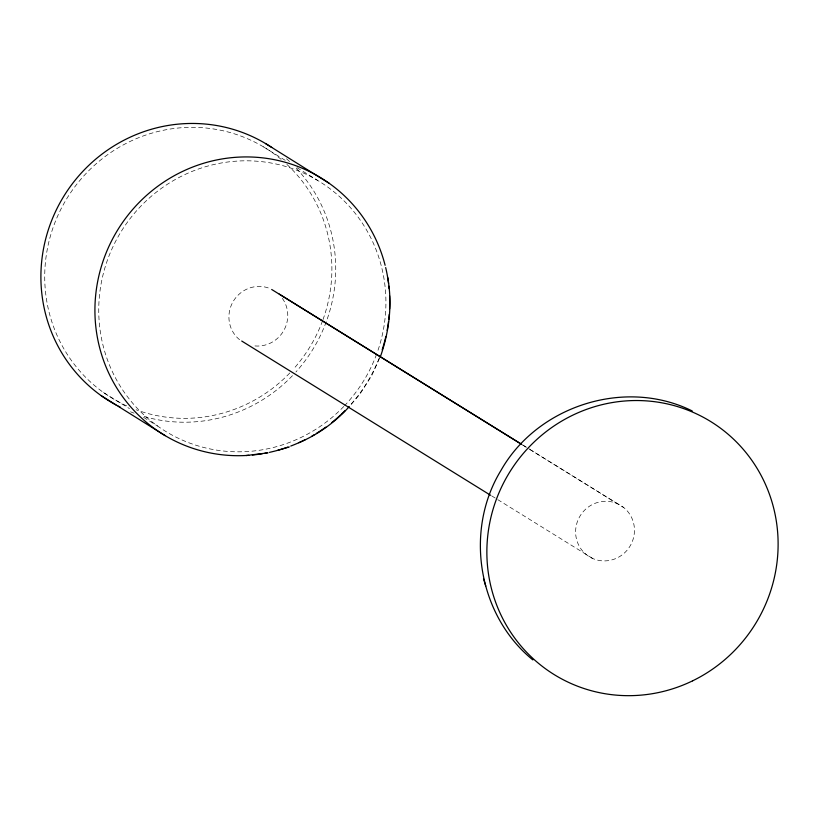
<?xml version="1.0" encoding="UTF-8"?>
<svg xmlns="http://www.w3.org/2000/svg" width="819" height="819" viewBox="0 0 819 819"><rect width="100%" height="100%" fill="white"/><g stroke="black" fill="none" stroke-linecap="round" stroke-linejoin="round"><path stroke-width="0.61" stroke-dasharray="4.09 3.07" d="M379.473 358.384L371.857 375.409L359.838 394.318L350.102 405.63M263.472 146.867L286.159 160.923M296.969 167.619L317.496 180.344M522.737 444.993L529.258 449.027M530.343 449.703L623.812 507.626A30.068 29.177 -58.2 0 1 615.274 558.763A30.068 29.177 -58.2 0 1 576.023 526.883A30.068 29.177 -58.2 0 1 623.812 507.626M522.757 445.065L528.183 448.433M529.279 449.109L617.311 503.665M491.697 495.884L592.772 558.517M103.552 392.536L129.484 408.609M143.53 417.311L157.576 426.013M379.217 358.036A150.604 146.171 -58.2 0 1 349.774 405.651M282.34 298.331A30.068 29.177 -58.2 0 1 283.261 331.419A30.068 29.177 -58.2 0 1 253.409 345.761M239.568 339.701A30.068 29.177 -58.2 0 1 233.425 301.054A30.068 29.177 -58.2 0 1 270.608 288.81M343.785 406.49A146.693 142.373 -58.2 0 1 110.37 367.229A146.693 142.373 -58.2 0 1 238.636 161.005A146.693 142.373 -58.2 0 1 377.027 353.061M376.597 354.228A146.693 142.373 -58.2 0 1 344.645 405.6M286.885 164.404A146.693 142.373 -58.2 0 1 323.003 319.574M322.584 320.751A146.693 142.373 -58.2 0 1 293.151 369.389M289.772 373.014A146.693 142.373 -58.2 0 1 136.138 409.766M126.689 405.886A146.693 142.373 -58.2 0 1 67.68 197.205A146.693 142.373 -58.2 0 1 281.152 159.367M286.496 158.794A150.604 146.171 -58.2 0 1 290.172 162.131M296.324 168.284A150.604 146.171 -58.2 0 1 295.946 371.959M292.475 375.686A150.604 146.171 -58.2 0 1 143.448 416.298M134.04 413.155A150.604 146.171 -58.2 0 1 130.559 411.793"/><path stroke-width="1.23" d="M379.975 357.248L380.999 354.975C389.465 330.149 392.424 303.245 387.663 277.365M349.283 406.572C335.38 422.061 317.956 434.654 298.751 442.751M277.825 450.296L289.302 446.939M268.018 452.866L246.181 455.528M692.229 410.974C625.306 377.672 537.479 405.712 500.88 470.577C464.138 530.773 477.958 615.386 532.862 659.919M279.289 294.113L521.652 444.318M271.693 289.476L521.662 444.389M241.738 341.042L490.622 495.29M265.479 143.509L329.351 183.425M101.29 395.731L165.172 435.647M483.517 578.798L485.739 586.056M248.771 455.333A150.604 146.171 -58.2 0 1 95.854 327.119A150.604 146.171 -58.2 0 1 215.622 160.176A150.604 146.171 -58.2 0 1 385.114 265.295M385.677 267.578A150.604 146.171 -58.2 0 1 388.564 283.466M388.882 286.189A150.604 146.171 -58.2 0 1 389.127 288.697M389.609 295.813A150.604 146.171 -58.2 0 1 389.609 308.927M389.26 314.424A150.604 146.171 -58.2 0 1 388.79 319.379M388.523 321.58A150.604 146.171 -58.2 0 1 387.141 330.364M385.841 336.568A150.604 146.171 -58.2 0 1 382.176 349.785M345.147 410.554A150.604 146.171 -58.2 0 1 341.513 414.117M340.591 414.977A150.604 146.171 -58.2 0 1 331.92 422.481M325.839 427.119A150.604 146.171 -58.2 0 1 316.318 433.476M314.189 434.766A150.604 146.171 -58.2 0 1 311.978 436.046M305.467 439.547A150.604 146.171 -58.2 0 1 290.745 446.058M287.858 447.113A150.604 146.171 -58.2 0 1 269.451 452.364M267.035 452.866A150.604 146.171 -58.2 0 1 264.609 453.327M262.305 453.736A150.604 146.171 -58.2 0 1 252.375 455.026M120.393 407.217A150.604 146.171 -58.2 0 1 118.192 406.091M116.001 404.934A150.604 146.171 -58.2 0 1 63.196 197.256A150.604 146.171 -58.2 0 1 271.754 147.471M692.608 680.835A148.771 144.4 -58.2 0 0 717.29 425.88A148.771 144.4 -58.2 0 0 487.561 537.592A148.771 144.4 -58.2 0 0 692.608 680.835"/></g></svg>
